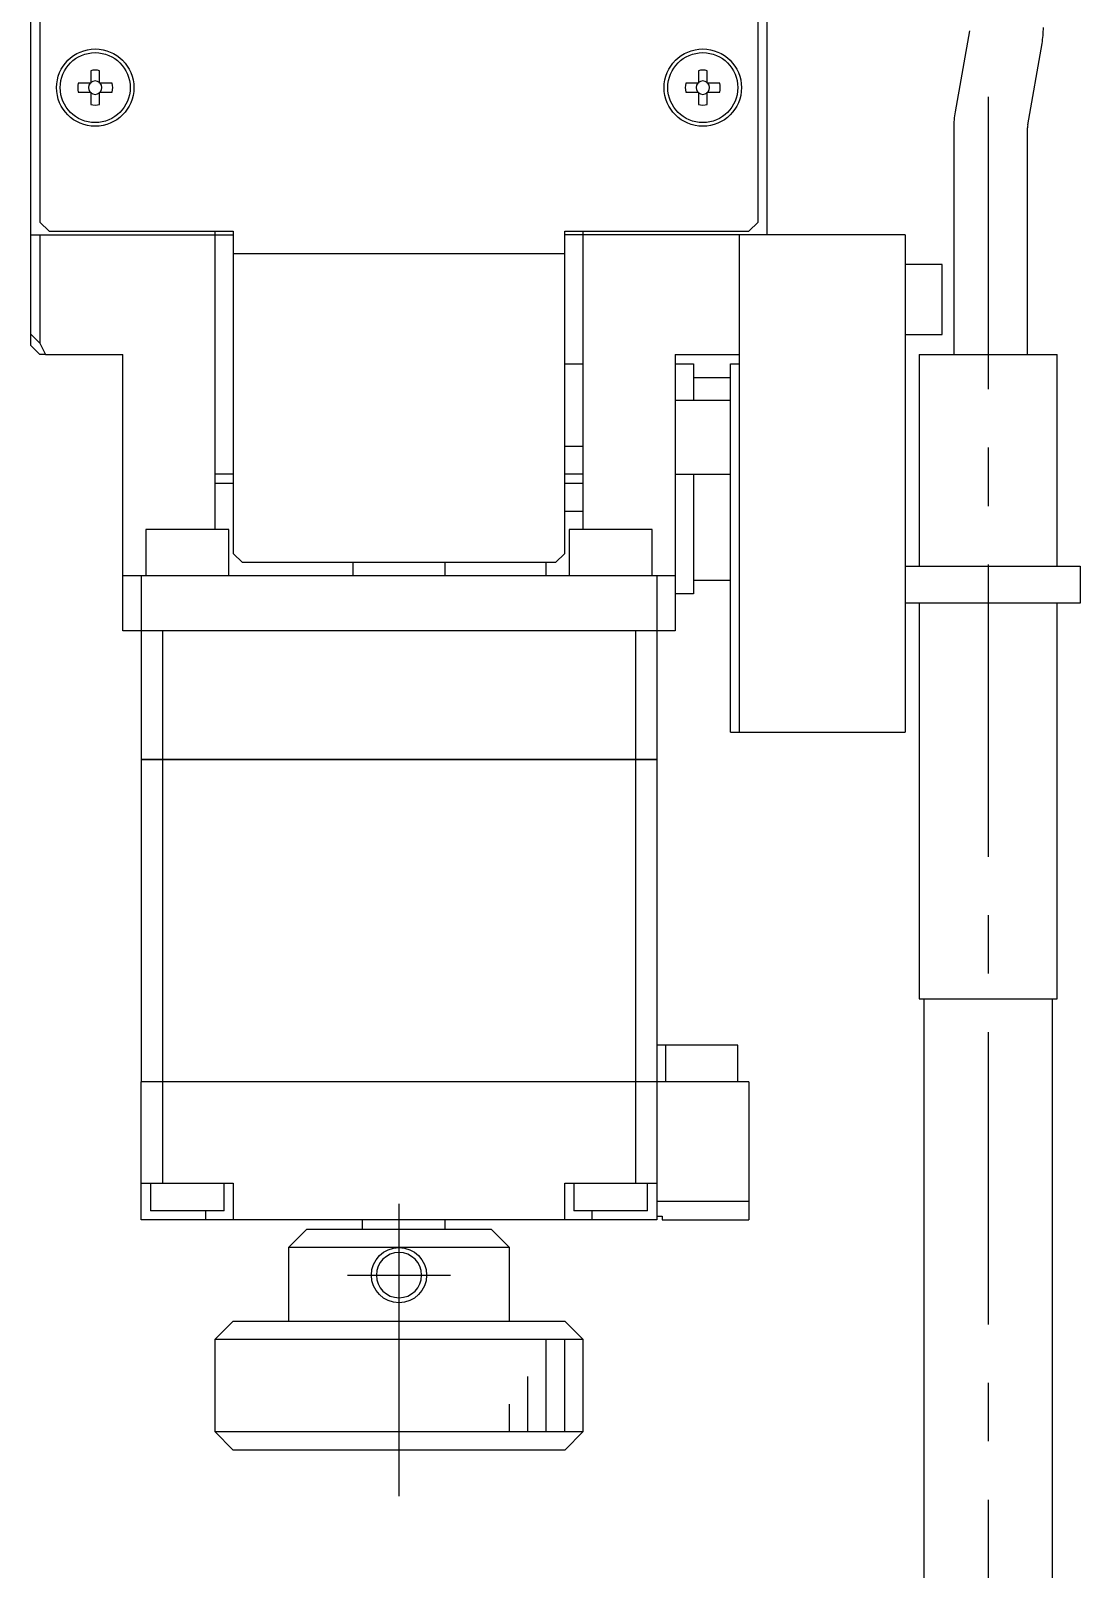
# Model space of a CAD drawing. Extents: x 0 to 678, y -8 to 389.
# Drawn here: x 254.7 to 311.7, y 152.6 to 236.2 of the extents above; entities that cross this region are included whole.
import ezdxf

# ---------------------------------------------------------------- set-up
doc = ezdxf.new("R2010")
doc.units = 0
doc.header["$LTSCALE"] = 0.5
doc.linetypes.add('CENTER', pattern=[50.8, 31.75, -6.35, 6.35, -6.35])
for name, color, linetype in [('MSM_CENTER', 1, 'CENTER'), ('MSM_CONTINUOUS', 7, 'CONTINUOUS'), ('MSM_NARROW', 5, 'CONTINUOUS')]:
    doc.layers.add(name, color=color, linetype=linetype)

msp = doc.modelspace()

# ---------------------------------------------------------------- linework, layer by layer
at = {"layer": 'MSM_CENTER'}
for p, q in [((306.701, 232.62), (306.701, 82.62)), ((274.701, 156.62), (274.701, 174.62)), ((271.901, 168.62), (277.501, 168.62))]:
    msp.add_line(p, q, dxfattribs=at)
at = {"layer": 'MSM_CONTINUOUS'}
for p, q in [((254.701, 219.12), (254.701, 262.62)), ((294.701, 225.12), (294.701, 262.62)), ((255.201, 239.82), (255.201, 225.82)), ((294.201, 225.82), (294.201, 239.82)), ((305.686, 236.209), (304.909, 231.802)), ((308.848, 231.107), (309.625, 235.515)), ((257.961, 234.039), (257.961, 233.36)), ((258.441, 233.36), (258.441, 234.039)), ((290.961, 234.039), (290.961, 233.36)), ((291.441, 233.36), (291.441, 234.039)), ((257.961, 233.36), (257.282, 233.36)), ((259.12, 233.36), (258.441, 233.36)), ((290.961, 233.36), (290.282, 233.36)), ((292.12, 233.36), (291.441, 233.36)), ((257.282, 232.88), (257.961, 232.88)), ((257.961, 232.88), (257.961, 232.201)), ((258.441, 232.88), (259.12, 232.88)), ((258.441, 232.201), (258.441, 232.88)), ((290.282, 232.88), (290.961, 232.88)), ((290.961, 232.88), (290.961, 232.201)), ((291.441, 232.201), (291.441, 232.88)), ((291.441, 232.88), (292.12, 232.88)), ((304.833, 230.934), (304.833, 218.62)), ((308.833, 218.62), (308.833, 230.934)), ((255.201, 225.82), (255.701, 225.32)), ((293.701, 225.32), (294.201, 225.82)), ((254.701, 225.12), (265.701, 225.12)), ((255.201, 225.12), (255.201, 219.233)), ((255.701, 225.32), (265.701, 225.32)), ((264.701, 225.32), (264.701, 209.12)), ((265.701, 225.32), (265.701, 207.82)), ((283.701, 207.82), (283.701, 225.32)), ((283.701, 225.32), (293.701, 225.32)), ((302.201, 225.12), (283.701, 225.12)), ((284.701, 209.12), (284.701, 225.32)), ((293.201, 198.12), (293.201, 225.12)), ((302.201, 225.12), (302.201, 198.12)), ((265.701, 224.12), (283.701, 224.12)), ((304.201, 223.52), (302.201, 223.52)), ((304.201, 219.72), (304.201, 223.52)), ((254.701, 219.733), (255.201, 219.233)), ((255.201, 218.62), (254.701, 219.12)), ((255.201, 219.233), (255.507, 218.62)), ((302.201, 219.72), (304.201, 219.72)), ((255.507, 218.62), (255.201, 218.62)), ((255.507, 218.62), (259.701, 218.62)), ((259.701, 203.62), (259.701, 218.62)), ((283.701, 218.12), (284.701, 218.12)), ((289.701, 218.62), (289.701, 203.62)), ((289.701, 218.62), (293.201, 218.62)), ((289.701, 218.12), (290.701, 218.12)), ((290.701, 218.12), (290.701, 216.12)), ((292.701, 198.12), (292.701, 218.12)), ((292.701, 218.12), (293.201, 218.12)), ((302.951, 218.62), (310.451, 218.62)), ((302.951, 218.62), (302.951, 207.12)), ((310.451, 207.12), (310.451, 218.62)), ((290.701, 217.37), (292.701, 217.37)), ((292.701, 216.12), (289.701, 216.12)), ((284.701, 213.62), (283.701, 213.62)), ((265.701, 212.12), (264.701, 212.12)), ((265.701, 211.62), (264.701, 211.62)), ((284.701, 212.12), (283.701, 212.12)), ((284.701, 211.62), (283.701, 211.62)), ((289.701, 212.12), (292.701, 212.12)), ((290.701, 212.12), (290.701, 205.62)), ((283.701, 210.12), (284.701, 210.12)), ((265.451, 209.12), (260.951, 209.12)), ((260.951, 209.12), (260.951, 206.62)), ((265.451, 206.62), (265.451, 209.12)), ((288.451, 209.12), (283.951, 209.12)), ((283.951, 209.12), (283.951, 206.62)), ((288.451, 206.62), (288.451, 209.12)), ((265.701, 207.82), (266.201, 207.32)), ((283.201, 207.32), (266.201, 207.32)), ((272.201, 207.32), (272.201, 206.62)), ((277.201, 206.62), (277.201, 207.32)), ((282.701, 206.62), (282.701, 207.32)), ((283.201, 207.32), (283.701, 207.82)), ((259.701, 206.62), (289.701, 206.62)), ((260.701, 206.62), (260.701, 196.63)), ((288.701, 206.62), (288.701, 196.63)), ((302.201, 207.12), (311.701, 207.12)), ((311.701, 207.12), (311.701, 205.12)), ((290.701, 205.62), (289.701, 205.62)), ((290.701, 206.37), (292.701, 206.37)), ((311.701, 205.12), (302.201, 205.12)), ((302.951, 205.12), (302.951, 183.62)), ((310.451, 183.62), (310.451, 205.12)), ((289.701, 203.62), (259.701, 203.62)), ((261.856, 203.62), (261.856, 196.63)), ((287.546, 203.62), (287.546, 196.63)), ((292.701, 198.12), (302.201, 198.12)), ((260.701, 196.63), (288.701, 196.63)), ((260.701, 196.62), (260.701, 179.13)), ((288.701, 196.62), (260.701, 196.62)), ((260.711, 196.62), (260.711, 196.63)), ((261.856, 196.62), (261.856, 179.13)), ((261.86, 196.62), (261.86, 196.63)), ((287.542, 196.62), (287.542, 196.63)), ((287.546, 196.62), (287.546, 179.13)), ((288.691, 196.62), (288.691, 196.63)), ((288.701, 196.62), (288.701, 179.13)), ((302.951, 183.62), (310.451, 183.62)), ((303.201, 183.62), (303.201, 135.62)), ((310.201, 135.62), (310.201, 183.62)), ((293.101, 181.12), (288.701, 181.12)), ((289.201, 179.13), (289.201, 181.12)), ((293.101, 179.12), (293.101, 181.12)), ((260.701, 179.13), (292.701, 179.13)), ((293.701, 179.12), (260.701, 179.12)), ((260.701, 171.62), (260.701, 179.12)), ((260.711, 179.12), (260.711, 179.13)), ((261.856, 179.12), (261.856, 173.62)), ((261.86, 179.12), (261.86, 179.13)), ((287.542, 179.12), (287.542, 179.13)), ((287.546, 179.12), (287.546, 173.62)), ((288.691, 179.12), (288.691, 179.13)), ((288.701, 179.12), (288.701, 171.62)), ((292.701, 179.13), (292.701, 179.12)), ((293.701, 179.12), (293.701, 172.63)), ((260.701, 173.62), (265.701, 173.62)), ((261.201, 173.62), (261.201, 172.12)), ((265.201, 172.12), (265.201, 173.62)), ((265.701, 173.62), (265.701, 171.62)), ((283.701, 173.62), (288.701, 173.62)), ((283.701, 171.62), (283.701, 173.62)), ((284.201, 173.62), (284.201, 172.12)), ((288.201, 172.12), (288.201, 173.62)), ((288.701, 172.63), (293.701, 172.63)), ((293.701, 172.62), (288.701, 172.62)), ((293.691, 172.62), (293.691, 172.63)), ((293.701, 172.62), (293.701, 171.62)), ((288.701, 171.62), (260.701, 171.62)), ((265.201, 172.12), (261.201, 172.12)), ((264.201, 171.62), (264.201, 172.12)), ((272.701, 171.62), (272.701, 171.12)), ((277.201, 171.12), (277.201, 171.62)), ((288.201, 172.12), (284.201, 172.12)), ((285.201, 171.62), (285.201, 172.12)), ((288.701, 171.82), (289.001, 171.82)), ((289.001, 171.82), (289.001, 171.62)), ((289.001, 171.62), (293.701, 171.62)), ((268.701, 170.12), (269.701, 171.12)), ((269.701, 171.12), (279.701, 171.12)), ((279.701, 171.12), (280.701, 170.12)), ((268.701, 170.12), (268.701, 166.12)), ((280.701, 170.12), (268.701, 170.12)), ((280.701, 166.12), (280.701, 170.12)), ((265.701, 166.12), (264.701, 165.12)), ((265.701, 166.12), (283.701, 166.12)), ((284.701, 165.12), (283.701, 166.12)), ((284.701, 165.12), (264.701, 165.12)), ((264.701, 165.12), (264.701, 160.12)), ((284.701, 160.12), (284.701, 165.12)), ((264.701, 160.12), (284.701, 160.12)), ((264.701, 160.12), (265.701, 159.12)), ((283.701, 159.12), (284.701, 160.12)), ((283.701, 159.12), (265.701, 159.12))]:
    msp.add_line(p, q, dxfattribs=at)
for centre, radius in [((258.201, 233.12), 2.1), ((258.201, 233.12), 1.9), ((291.201, 233.12), 2.1), ((291.201, 233.12), 1.9)]:
    msp.add_circle(centre, radius, dxfattribs=at)
at = {"layer": 'MSM_CONTINUOUS', "extrusion": (0, 0, -1)}
msp.add_circle((-274.701, 168.62), 1.23, dxfattribs=at)
at = {"layer": 'MSM_CONTINUOUS'}
for centre, radius, start, end in [((304.701, 236.383), 5, 350, 0), ((258.201, 233.12), 0.95, 75.36671, 104.63329), ((291.201, 233.12), 0.95, 75.36671, 104.63329), ((258.201, 233.12), 0.95, 165.36671, 194.63329), ((258.201, 233.12), 0.365, 138.84963, 221.15037), ((258.201, 233.12), 0.365, 48.84963, 131.15037), ((258.201, 233.12), 0.365, 318.84963, 41.15037), ((258.201, 233.12), 0.95, 345.36671, 14.63329), ((291.201, 233.12), 0.95, 165.36671, 194.63329), ((291.201, 233.12), 0.365, 138.84963, 221.15037), ((291.201, 233.12), 0.365, 48.84963, 131.15037), ((291.201, 233.12), 0.365, 318.84963, 41.15037), ((291.201, 233.12), 0.95, 345.36671, 14.63329), ((258.201, 233.12), 0.365, 228.84963, 311.15037), ((291.201, 233.12), 0.365, 228.84963, 311.15037), ((258.201, 233.12), 0.95, 255.36671, 284.63329), ((291.201, 233.12), 0.95, 255.36671, 284.63329), ((309.833, 230.934), 5, 170, 180), ((309.833, 230.934), 1, 170, 180)]:
    msp.add_arc(centre, radius, start, end, dxfattribs=at)
at = {"layer": 'MSM_NARROW'}
for p, q in [((282.701, 160.12), (282.701, 165.12)), ((283.701, 160.12), (283.701, 165.12)), ((281.701, 160.12), (281.701, 163.12)), ((280.701, 160.12), (280.701, 161.62))]:
    msp.add_line(p, q, dxfattribs=at)
msp.add_circle((274.701, 168.62), 1.5, dxfattribs=at)

doc.saveas('drawing.dxf')
